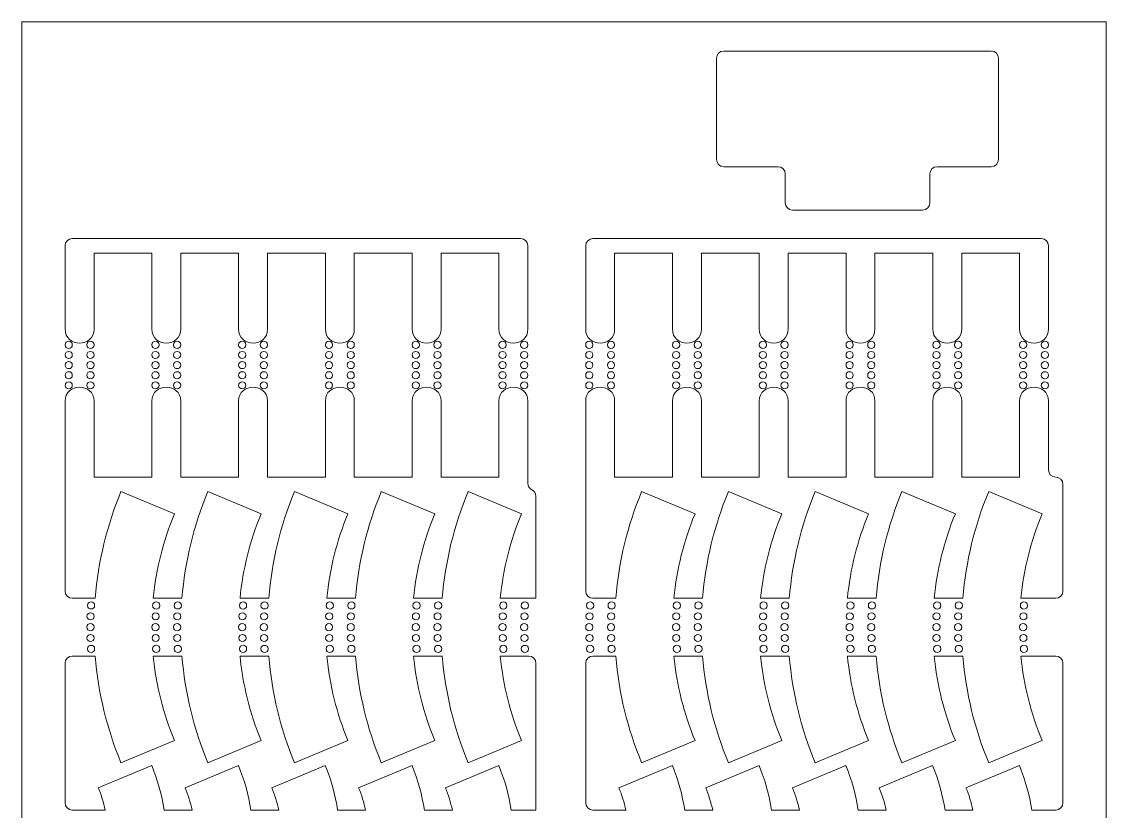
# Model space of a CAD drawing. Header units: millimetres. Extents: x -8.6 to 66.4, y 1.9 to 100.9.
# Drawn here: x -8.6 to 66.4, y 46.3 to 100.9 of the extents above; entities that cross this region are included whole.
import ezdxf

# ---------------------------------------------------------------- set-up
doc = ezdxf.new("R2010")
doc.units = ezdxf.units.MM
doc.header["$MEASUREMENT"] = 0
doc.layers.add('Visible', color=7, linetype='Continuous', lineweight=0)

msp = doc.modelspace()

# ---------------------------------------------------------------- linework, layer by layer
at = {"layer": 'Visible', "color": 7, "lineweight": 5}
for p, q in [((66.395, 100.947), (-8.605, 100.947)), ((-8.605, 100.947), (-8.605, 1.947)), ((66.395, 1.947), (66.395, 100.947)), ((39.443, 91.418), (39.443, 98.418)), ((39.943, 98.918), (58.443, 98.918)), ((58.943, 98.418), (58.943, 91.418)), ((43.693, 90.918), (39.943, 90.918)), ((58.443, 90.918), (54.693, 90.918)), ((44.193, 88.418), (44.193, 90.418)), ((54.193, 90.418), (54.193, 88.418)), ((53.693, 87.918), (44.693, 87.918)), ((-5.105, 85.947), (25.895, 85.947)), ((30.895, 85.947), (61.895, 85.947)), ((-5.605, 79.697), (-5.605, 85.447)), ((-3.605, 84.947), (0.395, 84.947)), ((-3.605, 79.697), (-3.605, 84.947)), ((0.395, 84.947), (0.395, 79.697)), ((2.395, 84.947), (6.395, 84.947)), ((2.395, 79.697), (2.395, 84.947)), ((6.395, 84.947), (6.395, 79.697)), ((8.395, 84.947), (12.395, 84.947)), ((8.395, 79.697), (8.395, 84.947)), ((12.395, 84.947), (12.395, 79.697)), ((14.395, 84.947), (18.395, 84.947)), ((14.395, 79.697), (14.395, 84.947)), ((18.395, 84.947), (18.395, 79.697)), ((20.395, 84.947), (24.395, 84.947)), ((20.395, 79.697), (20.395, 84.947)), ((24.395, 84.947), (24.395, 79.697)), ((26.395, 85.447), (26.395, 79.697)), ((30.395, 85.447), (30.395, 79.697)), ((32.395, 84.947), (36.395, 84.947)), ((32.395, 79.697), (32.395, 84.947)), ((36.395, 84.947), (36.395, 79.697)), ((38.395, 84.947), (42.395, 84.947)), ((38.395, 79.697), (38.395, 84.947)), ((42.395, 84.947), (42.395, 79.697)), ((44.395, 84.947), (48.395, 84.947)), ((44.395, 79.697), (44.395, 84.947)), ((48.395, 84.947), (48.395, 79.697)), ((50.395, 84.947), (54.395, 84.947)), ((50.395, 79.697), (50.395, 84.947)), ((54.395, 84.947), (54.395, 79.697)), ((56.395, 84.947), (60.395, 84.947)), ((56.395, 79.697), (56.395, 84.947)), ((60.395, 84.947), (60.395, 79.697)), ((62.395, 85.447), (62.395, 79.697)), ((-5.605, 61.572), (-5.605, 74.697)), ((-3.605, 69.447), (-3.605, 74.697)), ((0.395, 74.697), (0.395, 69.447)), ((2.395, 69.447), (2.395, 74.697)), ((6.395, 74.697), (6.395, 69.447)), ((8.395, 69.447), (8.395, 74.697)), ((12.395, 74.697), (12.395, 69.447)), ((14.395, 69.447), (14.395, 74.697)), ((18.395, 74.697), (18.395, 69.447)), ((20.395, 69.447), (20.395, 74.697)), ((24.395, 74.697), (24.395, 69.447)), ((26.395, 74.697), (26.395, 69.024)), ((30.395, 74.697), (30.395, 61.572)), ((32.395, 69.447), (32.395, 74.697)), ((36.395, 74.697), (36.395, 69.447)), ((38.395, 69.447), (38.395, 74.697)), ((42.395, 74.697), (42.395, 69.447)), ((44.395, 69.447), (44.395, 74.697)), ((48.395, 74.697), (48.395, 69.447)), ((50.395, 69.447), (50.395, 74.697)), ((54.395, 74.697), (54.395, 69.447)), ((56.395, 69.447), (56.395, 74.697)), ((60.395, 74.697), (60.395, 69.447)), ((62.395, 74.697), (62.395, 69.947)), ((0.395, 69.447), (-3.605, 69.447)), ((6.395, 69.447), (2.395, 69.447)), ((12.395, 69.447), (8.395, 69.447)), ((18.395, 69.447), (14.395, 69.447)), ((24.395, 69.447), (20.395, 69.447)), ((36.395, 69.447), (32.395, 69.447)), ((42.395, 69.447), (38.395, 69.447)), ((48.395, 69.447), (44.395, 69.447)), ((54.395, 69.447), (50.395, 69.447)), ((60.395, 69.447), (56.395, 69.447)), ((1.955, 66.917), (-1.74, 68.447)), ((7.955, 66.917), (4.26, 68.447)), ((13.955, 66.917), (10.26, 68.447)), ((19.955, 66.917), (16.26, 68.447)), ((25.955, 66.917), (22.26, 68.447)), ((37.955, 66.917), (34.26, 68.447)), ((43.955, 66.917), (40.26, 68.447)), ((49.955, 66.917), (46.26, 68.447)), ((55.955, 66.917), (52.26, 68.447)), ((61.955, 66.917), (58.26, 68.447)), ((63.395, 68.947), (63.395, 61.572)), ((26.955, 68.125), (26.955, 61.072)), ((-3.524, 61.072), (-5.105, 61.072)), ((2.476, 61.072), (0.492, 61.072)), ((8.476, 61.072), (6.492, 61.072)), ((14.476, 61.072), (12.492, 61.072)), ((20.476, 61.072), (18.492, 61.072)), ((26.955, 61.072), (24.492, 61.072)), ((32.476, 61.072), (30.895, 61.072)), ((38.476, 61.072), (36.492, 61.072)), ((44.476, 61.072), (42.492, 61.072)), ((50.476, 61.072), (48.492, 61.072)), ((56.476, 61.072), (54.492, 61.072)), ((62.895, 61.072), (60.492, 61.072)), ((-5.105, 57.072), (-3.524, 57.072)), ((0.492, 57.072), (2.476, 57.072)), ((6.492, 57.072), (8.476, 57.072)), ((12.492, 57.072), (14.476, 57.072)), ((18.492, 57.072), (20.476, 57.072)), ((24.492, 57.072), (26.455, 57.072)), ((30.895, 57.072), (32.476, 57.072)), ((36.492, 57.072), (38.476, 57.072)), ((42.492, 57.072), (44.476, 57.072)), ((48.492, 57.072), (50.476, 57.072)), ((54.492, 57.072), (56.476, 57.072)), ((60.492, 57.072), (62.895, 57.072)), ((-5.605, 46.924), (-5.605, 56.572)), ((26.955, 56.572), (26.955, 46.424)), ((30.395, 56.572), (30.395, 46.924)), ((63.395, 56.572), (63.395, 46.924)), ((1.955, 51.227), (-1.74, 49.696)), ((7.955, 51.227), (4.26, 49.696)), ((13.955, 51.227), (10.26, 49.696)), ((19.955, 51.227), (16.26, 49.696)), ((25.955, 51.227), (22.26, 49.696)), ((37.955, 51.227), (34.26, 49.696)), ((43.955, 51.227), (40.26, 49.696)), ((49.955, 51.227), (46.26, 49.696)), ((55.955, 51.227), (52.26, 49.696)), ((61.955, 51.227), (58.26, 49.696)), ((-3.309, 47.963), (0.386, 49.494)), ((2.691, 47.963), (6.386, 49.494)), ((8.691, 47.963), (12.386, 49.494)), ((14.691, 47.963), (18.386, 49.494)), ((20.691, 47.963), (24.386, 49.494)), ((32.691, 47.963), (36.386, 49.494)), ((38.691, 47.963), (42.386, 49.494)), ((44.691, 47.963), (48.386, 49.494)), ((50.691, 47.963), (54.386, 49.494)), ((56.691, 47.963), (60.386, 49.494)), ((-2.824, 46.424), (-5.105, 46.424)), ((3.176, 46.424), (1.243, 46.424)), ((9.176, 46.424), (7.243, 46.424)), ((15.176, 46.424), (13.243, 46.424)), ((21.176, 46.424), (19.243, 46.424)), ((26.955, 46.424), (25.243, 46.424)), ((33.176, 46.424), (30.895, 46.424)), ((39.176, 46.424), (37.243, 46.424)), ((45.176, 46.424), (43.243, 46.424)), ((51.176, 46.424), (49.243, 46.424)), ((57.176, 46.424), (55.243, 46.424)), ((62.895, 46.424), (61.243, 46.424))]:
    msp.add_line(p, q, dxfattribs=at)
for points in [[(39.943, 98.918), (39.667, 98.918), (39.443, 98.694), (39.443, 98.418)], [(58.943, 98.418), (58.943, 98.694), (58.72, 98.918), (58.443, 98.918)], [(39.443, 91.418), (39.443, 91.141), (39.667, 90.918), (39.943, 90.918)], [(43.693, 90.918), (43.97, 90.918), (44.193, 90.694), (44.193, 90.418)], [(54.193, 90.418), (54.193, 90.694), (54.417, 90.918), (54.693, 90.918)], [(58.443, 90.918), (58.72, 90.918), (58.943, 91.141), (58.943, 91.418)], [(44.193, 88.418), (44.193, 88.141), (44.417, 87.918), (44.693, 87.918)], [(53.693, 87.918), (53.97, 87.918), (54.193, 88.141), (54.193, 88.418)], [(-5.105, 85.947), (-5.381, 85.947), (-5.605, 85.723), (-5.605, 85.447)], [(26.395, 85.447), (26.395, 85.723), (26.171, 85.947), (25.895, 85.947)], [(30.895, 85.947), (30.619, 85.947), (30.395, 85.723), (30.395, 85.447)], [(62.395, 85.447), (62.395, 85.723), (62.171, 85.947), (61.895, 85.947)], [(-5.605, 79.697), (-5.624, 78.399), (-3.586, 78.4), (-3.605, 79.697)], [(0.395, 79.697), (0.376, 78.399), (2.414, 78.4), (2.395, 79.697)], [(6.395, 79.697), (6.376, 78.399), (8.414, 78.4), (8.395, 79.697)], [(12.395, 79.697), (12.376, 78.399), (14.414, 78.4), (14.395, 79.697)], [(18.395, 79.697), (18.376, 78.399), (20.414, 78.4), (20.395, 79.697)], [(24.395, 79.697), (24.376, 78.399), (26.414, 78.4), (26.395, 79.697)], [(30.395, 79.697), (30.376, 78.399), (32.414, 78.4), (32.395, 79.697)], [(36.395, 79.697), (36.376, 78.399), (38.414, 78.4), (38.395, 79.697)], [(42.395, 79.697), (42.376, 78.399), (44.414, 78.4), (44.395, 79.697)], [(48.395, 79.697), (48.376, 78.399), (50.414, 78.4), (50.395, 79.697)], [(54.395, 79.697), (54.376, 78.399), (56.414, 78.4), (56.395, 79.697)], [(60.395, 79.697), (60.376, 78.399), (62.414, 78.4), (62.395, 79.697)], [(-3.605, 74.697), (-3.586, 75.995), (-5.624, 75.995), (-5.605, 74.697)], [(2.395, 74.697), (2.414, 75.995), (0.376, 75.995), (0.395, 74.697)], [(8.395, 74.697), (8.414, 75.995), (6.376, 75.995), (6.395, 74.697)], [(14.395, 74.697), (14.414, 75.995), (12.376, 75.995), (12.395, 74.697)], [(20.395, 74.697), (20.414, 75.995), (18.376, 75.995), (18.395, 74.697)], [(26.395, 74.697), (26.414, 75.995), (24.376, 75.995), (24.395, 74.697)], [(32.395, 74.697), (32.414, 75.995), (30.376, 75.995), (30.395, 74.697)], [(38.395, 74.697), (38.414, 75.995), (36.376, 75.995), (36.395, 74.697)], [(44.395, 74.697), (44.414, 75.995), (42.376, 75.995), (42.395, 74.697)], [(50.395, 74.697), (50.414, 75.995), (48.376, 75.995), (48.395, 74.697)], [(56.395, 74.697), (56.414, 75.995), (54.376, 75.995), (54.395, 74.697)], [(62.395, 74.697), (62.414, 75.995), (60.376, 75.995), (60.395, 74.697)], [(62.895, 69.447), (62.619, 69.447), (62.395, 69.671), (62.395, 69.947)], [(26.675, 68.574), (26.503, 68.658), (26.395, 68.833), (26.395, 69.024)], [(63.395, 68.947), (63.395, 69.223), (63.171, 69.447), (62.895, 69.447)], [(-1.74, 68.447), (-2.714, 66.096), (-3.316, 63.608), (-3.524, 61.072)], [(4.26, 68.447), (3.286, 66.096), (2.684, 63.608), (2.476, 61.072)], [(10.26, 68.447), (9.286, 66.096), (8.684, 63.608), (8.476, 61.072)], [(16.26, 68.447), (15.286, 66.096), (14.684, 63.608), (14.476, 61.072)], [(22.26, 68.447), (21.286, 66.096), (20.684, 63.608), (20.476, 61.072)], [(26.955, 68.125), (26.955, 68.316), (26.846, 68.49), (26.675, 68.574)], [(34.26, 68.447), (33.286, 66.096), (32.684, 63.608), (32.476, 61.072)], [(40.26, 68.447), (39.286, 66.096), (38.684, 63.608), (38.476, 61.072)], [(46.26, 68.447), (45.286, 66.096), (44.684, 63.608), (44.476, 61.072)], [(52.26, 68.447), (51.286, 66.096), (50.684, 63.608), (50.476, 61.072)], [(58.26, 68.447), (57.286, 66.096), (56.684, 63.608), (56.476, 61.072)], [(1.955, 66.917), (1.182, 65.051), (0.689, 63.081), (0.492, 61.072)], [(7.955, 66.917), (7.182, 65.051), (6.689, 63.081), (6.492, 61.072)], [(13.955, 66.917), (13.182, 65.051), (12.689, 63.081), (12.492, 61.072)], [(19.955, 66.917), (19.182, 65.051), (18.689, 63.081), (18.492, 61.072)], [(25.955, 66.917), (25.182, 65.051), (24.689, 63.081), (24.492, 61.072)], [(37.955, 66.917), (37.182, 65.051), (36.689, 63.081), (36.492, 61.072)], [(43.955, 66.917), (43.182, 65.051), (42.689, 63.081), (42.492, 61.072)], [(49.955, 66.917), (49.182, 65.051), (48.689, 63.081), (48.492, 61.072)], [(55.955, 66.917), (55.182, 65.051), (54.689, 63.081), (54.492, 61.072)], [(61.955, 66.917), (61.182, 65.051), (60.689, 63.081), (60.492, 61.072)], [(-5.605, 61.572), (-5.605, 61.295), (-5.381, 61.072), (-5.105, 61.072)], [(30.395, 61.572), (30.395, 61.295), (30.619, 61.072), (30.895, 61.072)], [(62.895, 61.072), (63.171, 61.072), (63.395, 61.295), (63.395, 61.572)], [(-5.105, 57.072), (-5.381, 57.072), (-5.605, 56.848), (-5.605, 56.572)], [(-3.524, 57.072), (-3.316, 54.535), (-2.714, 52.047), (-1.74, 49.696)], [(0.492, 57.072), (0.689, 55.062), (1.182, 53.092), (1.955, 51.227)], [(2.476, 57.072), (2.684, 54.535), (3.286, 52.047), (4.26, 49.696)], [(6.492, 57.072), (6.689, 55.062), (7.182, 53.092), (7.955, 51.227)], [(8.476, 57.072), (8.684, 54.535), (9.286, 52.047), (10.26, 49.696)], [(12.492, 57.072), (12.689, 55.062), (13.182, 53.092), (13.955, 51.227)], [(14.476, 57.072), (14.684, 54.535), (15.286, 52.047), (16.26, 49.696)], [(18.492, 57.072), (18.689, 55.062), (19.182, 53.092), (19.955, 51.227)], [(20.476, 57.072), (20.684, 54.535), (21.286, 52.047), (22.26, 49.696)], [(24.492, 57.072), (24.689, 55.062), (25.182, 53.092), (25.955, 51.227)], [(26.955, 56.572), (26.955, 56.848), (26.731, 57.072), (26.455, 57.072)], [(30.895, 57.072), (30.619, 57.072), (30.395, 56.848), (30.395, 56.572)], [(32.476, 57.072), (32.684, 54.535), (33.286, 52.047), (34.26, 49.696)], [(36.492, 57.072), (36.689, 55.062), (37.182, 53.092), (37.955, 51.227)], [(38.476, 57.072), (38.684, 54.535), (39.286, 52.047), (40.26, 49.696)], [(42.492, 57.072), (42.689, 55.062), (43.182, 53.092), (43.955, 51.227)], [(44.476, 57.072), (44.684, 54.535), (45.286, 52.047), (46.26, 49.696)], [(48.492, 57.072), (48.689, 55.062), (49.182, 53.092), (49.955, 51.227)], [(50.476, 57.072), (50.684, 54.535), (51.286, 52.047), (52.26, 49.696)], [(54.492, 57.072), (54.689, 55.062), (55.182, 53.092), (55.955, 51.227)], [(56.476, 57.072), (56.684, 54.535), (57.286, 52.047), (58.26, 49.696)], [(60.492, 57.072), (60.689, 55.062), (61.182, 53.092), (61.955, 51.227)], [(63.395, 56.572), (63.395, 56.848), (63.171, 57.072), (62.895, 57.072)], [(1.243, 46.424), (1.082, 47.478), (0.794, 48.509), (0.386, 49.494)], [(7.243, 46.424), (7.082, 47.478), (6.794, 48.509), (6.386, 49.494)], [(13.243, 46.424), (13.082, 47.478), (12.794, 48.509), (12.386, 49.494)], [(19.243, 46.424), (19.082, 47.478), (18.794, 48.509), (18.386, 49.494)], [(25.243, 46.424), (25.082, 47.478), (24.794, 48.509), (24.386, 49.494)], [(37.243, 46.424), (37.082, 47.478), (36.794, 48.509), (36.386, 49.494)], [(43.243, 46.424), (43.082, 47.478), (42.794, 48.509), (42.386, 49.494)], [(49.243, 46.424), (49.082, 47.478), (48.794, 48.509), (48.386, 49.494)], [(55.243, 46.424), (55.082, 47.478), (54.794, 48.509), (54.386, 49.494)], [(61.243, 46.424), (61.082, 47.478), (60.794, 48.509), (60.386, 49.494)], [(-2.824, 46.424), (-2.941, 46.95), (-3.103, 47.465), (-3.309, 47.963)], [(3.176, 46.424), (3.059, 46.95), (2.897, 47.465), (2.691, 47.963)], [(9.176, 46.424), (9.059, 46.95), (8.897, 47.465), (8.691, 47.963)], [(15.176, 46.424), (15.059, 46.95), (14.897, 47.465), (14.691, 47.963)], [(21.176, 46.424), (21.059, 46.95), (20.897, 47.465), (20.691, 47.963)], [(33.176, 46.424), (33.059, 46.95), (32.897, 47.465), (32.691, 47.963)], [(39.176, 46.424), (39.059, 46.95), (38.897, 47.465), (38.691, 47.963)], [(45.176, 46.424), (45.059, 46.95), (44.897, 47.465), (44.691, 47.963)], [(51.176, 46.424), (51.059, 46.95), (50.897, 47.465), (50.691, 47.963)], [(57.176, 46.424), (57.059, 46.95), (56.897, 47.465), (56.691, 47.963)], [(-5.605, 46.924), (-5.605, 46.648), (-5.381, 46.424), (-5.105, 46.424)], [(30.395, 46.924), (30.395, 46.648), (30.619, 46.424), (30.895, 46.424)], [(62.895, 46.424), (63.171, 46.424), (63.395, 46.648), (63.395, 46.924)]]:
    msp.add_open_spline(points, degree=3, dxfattribs=at)
for points in [[(-5.105, 78.597), (-5.101, 78.922), (-5.61, 78.922), (-5.605, 78.597), (-5.61, 78.273), (-5.101, 78.273), (-5.105, 78.597)], [(-3.605, 78.597), (-3.601, 78.922), (-4.11, 78.922), (-4.105, 78.597), (-4.11, 78.273), (-3.601, 78.273), (-3.605, 78.597)], [(0.895, 78.597), (0.899, 78.922), (0.39, 78.922), (0.395, 78.597), (0.39, 78.273), (0.899, 78.273), (0.895, 78.597)], [(2.395, 78.597), (2.399, 78.922), (1.89, 78.922), (1.895, 78.597), (1.89, 78.273), (2.399, 78.273), (2.395, 78.597)], [(6.895, 78.597), (6.899, 78.922), (6.39, 78.922), (6.395, 78.597), (6.39, 78.273), (6.899, 78.273), (6.895, 78.597)], [(8.395, 78.597), (8.399, 78.922), (7.89, 78.922), (7.895, 78.597), (7.89, 78.273), (8.399, 78.273), (8.395, 78.597)], [(12.895, 78.597), (12.899, 78.922), (12.39, 78.922), (12.395, 78.597), (12.39, 78.273), (12.899, 78.273), (12.895, 78.597)], [(14.395, 78.597), (14.399, 78.922), (13.89, 78.922), (13.895, 78.597), (13.89, 78.273), (14.399, 78.273), (14.395, 78.597)], [(18.895, 78.597), (18.899, 78.922), (18.39, 78.922), (18.395, 78.597), (18.39, 78.273), (18.899, 78.273), (18.895, 78.597)], [(20.395, 78.597), (20.399, 78.922), (19.89, 78.922), (19.895, 78.597), (19.89, 78.273), (20.399, 78.273), (20.395, 78.597)], [(24.895, 78.597), (24.899, 78.922), (24.39, 78.922), (24.395, 78.597), (24.39, 78.273), (24.899, 78.273), (24.895, 78.597)], [(26.395, 78.597), (26.399, 78.922), (25.89, 78.922), (25.895, 78.597), (25.89, 78.273), (26.399, 78.273), (26.395, 78.597)], [(30.895, 78.597), (30.899, 78.922), (30.39, 78.922), (30.395, 78.597), (30.39, 78.273), (30.899, 78.273), (30.895, 78.597)], [(32.395, 78.597), (32.399, 78.922), (31.89, 78.922), (31.895, 78.597), (31.89, 78.273), (32.399, 78.273), (32.395, 78.597)], [(36.895, 78.597), (36.899, 78.922), (36.39, 78.922), (36.395, 78.597), (36.39, 78.273), (36.899, 78.273), (36.895, 78.597)], [(38.395, 78.597), (38.399, 78.922), (37.89, 78.922), (37.895, 78.597), (37.89, 78.273), (38.399, 78.273), (38.395, 78.597)], [(42.895, 78.597), (42.899, 78.922), (42.39, 78.922), (42.395, 78.597), (42.39, 78.273), (42.899, 78.273), (42.895, 78.597)], [(44.395, 78.597), (44.399, 78.922), (43.89, 78.922), (43.895, 78.597), (43.89, 78.273), (44.399, 78.273), (44.395, 78.597)], [(48.895, 78.597), (48.899, 78.922), (48.39, 78.922), (48.395, 78.597), (48.39, 78.273), (48.899, 78.273), (48.895, 78.597)], [(50.395, 78.597), (50.399, 78.922), (49.89, 78.922), (49.895, 78.597), (49.89, 78.273), (50.399, 78.273), (50.395, 78.597)], [(54.895, 78.597), (54.899, 78.922), (54.39, 78.922), (54.395, 78.597), (54.39, 78.273), (54.899, 78.273), (54.895, 78.597)], [(56.395, 78.597), (56.399, 78.922), (55.89, 78.922), (55.895, 78.597), (55.89, 78.273), (56.399, 78.273), (56.395, 78.597)], [(60.895, 78.597), (60.899, 78.922), (60.39, 78.922), (60.395, 78.597), (60.39, 78.273), (60.899, 78.273), (60.895, 78.597)], [(62.395, 78.597), (62.399, 78.922), (61.89, 78.922), (61.895, 78.597), (61.89, 78.273), (62.399, 78.273), (62.395, 78.597)], [(-5.105, 77.897), (-5.101, 78.222), (-5.61, 78.222), (-5.605, 77.897), (-5.61, 77.573), (-5.101, 77.573), (-5.105, 77.897)], [(-3.605, 77.897), (-3.601, 78.222), (-4.11, 78.222), (-4.105, 77.897), (-4.11, 77.573), (-3.601, 77.573), (-3.605, 77.897)], [(0.895, 77.897), (0.899, 78.222), (0.39, 78.222), (0.395, 77.897), (0.39, 77.573), (0.899, 77.573), (0.895, 77.897)], [(2.395, 77.897), (2.399, 78.222), (1.89, 78.222), (1.895, 77.897), (1.89, 77.573), (2.399, 77.573), (2.395, 77.897)], [(6.895, 77.897), (6.899, 78.222), (6.39, 78.222), (6.395, 77.897), (6.39, 77.573), (6.899, 77.573), (6.895, 77.897)], [(8.395, 77.897), (8.399, 78.222), (7.89, 78.222), (7.895, 77.897), (7.89, 77.573), (8.399, 77.573), (8.395, 77.897)], [(12.895, 77.897), (12.899, 78.222), (12.39, 78.222), (12.395, 77.897), (12.39, 77.573), (12.899, 77.573), (12.895, 77.897)], [(14.395, 77.897), (14.399, 78.222), (13.89, 78.222), (13.895, 77.897), (13.89, 77.573), (14.399, 77.573), (14.395, 77.897)], [(18.895, 77.897), (18.899, 78.222), (18.39, 78.222), (18.395, 77.897), (18.39, 77.573), (18.899, 77.573), (18.895, 77.897)], [(20.395, 77.897), (20.399, 78.222), (19.89, 78.222), (19.895, 77.897), (19.89, 77.573), (20.399, 77.573), (20.395, 77.897)], [(24.895, 77.897), (24.899, 78.222), (24.39, 78.222), (24.395, 77.897), (24.39, 77.573), (24.899, 77.573), (24.895, 77.897)], [(26.395, 77.897), (26.399, 78.222), (25.89, 78.222), (25.895, 77.897), (25.89, 77.573), (26.399, 77.573), (26.395, 77.897)], [(30.895, 77.897), (30.899, 78.222), (30.39, 78.222), (30.395, 77.897), (30.39, 77.573), (30.899, 77.573), (30.895, 77.897)], [(32.395, 77.897), (32.399, 78.222), (31.89, 78.222), (31.895, 77.897), (31.89, 77.573), (32.399, 77.573), (32.395, 77.897)], [(36.895, 77.897), (36.899, 78.222), (36.39, 78.222), (36.395, 77.897), (36.39, 77.573), (36.899, 77.573), (36.895, 77.897)], [(38.395, 77.897), (38.399, 78.222), (37.89, 78.222), (37.895, 77.897), (37.89, 77.573), (38.399, 77.573), (38.395, 77.897)], [(42.895, 77.897), (42.899, 78.222), (42.39, 78.222), (42.395, 77.897), (42.39, 77.573), (42.899, 77.573), (42.895, 77.897)], [(44.395, 77.897), (44.399, 78.222), (43.89, 78.222), (43.895, 77.897), (43.89, 77.573), (44.399, 77.573), (44.395, 77.897)], [(48.895, 77.897), (48.899, 78.222), (48.39, 78.222), (48.395, 77.897), (48.39, 77.573), (48.899, 77.573), (48.895, 77.897)], [(50.395, 77.897), (50.399, 78.222), (49.89, 78.222), (49.895, 77.897), (49.89, 77.573), (50.399, 77.573), (50.395, 77.897)], [(54.895, 77.897), (54.899, 78.222), (54.39, 78.222), (54.395, 77.897), (54.39, 77.573), (54.899, 77.573), (54.895, 77.897)], [(56.395, 77.897), (56.399, 78.222), (55.89, 78.222), (55.895, 77.897), (55.89, 77.573), (56.399, 77.573), (56.395, 77.897)], [(60.895, 77.897), (60.899, 78.222), (60.39, 78.222), (60.395, 77.897), (60.39, 77.573), (60.899, 77.573), (60.895, 77.897)], [(62.395, 77.897), (62.399, 78.222), (61.89, 78.222), (61.895, 77.897), (61.89, 77.573), (62.399, 77.573), (62.395, 77.897)], [(-5.105, 77.197), (-5.101, 77.522), (-5.61, 77.522), (-5.605, 77.197), (-5.61, 76.873), (-5.101, 76.873), (-5.105, 77.197)], [(-3.605, 77.197), (-3.601, 77.522), (-4.11, 77.522), (-4.105, 77.197), (-4.11, 76.873), (-3.601, 76.873), (-3.605, 77.197)], [(0.895, 77.197), (0.899, 77.522), (0.39, 77.522), (0.395, 77.197), (0.39, 76.873), (0.899, 76.873), (0.895, 77.197)], [(2.395, 77.197), (2.399, 77.522), (1.89, 77.522), (1.895, 77.197), (1.89, 76.873), (2.399, 76.873), (2.395, 77.197)], [(6.895, 77.197), (6.899, 77.522), (6.39, 77.522), (6.395, 77.197), (6.39, 76.873), (6.899, 76.873), (6.895, 77.197)], [(8.395, 77.197), (8.399, 77.522), (7.89, 77.522), (7.895, 77.197), (7.89, 76.873), (8.399, 76.873), (8.395, 77.197)], [(12.895, 77.197), (12.899, 77.522), (12.39, 77.522), (12.395, 77.197), (12.39, 76.873), (12.899, 76.873), (12.895, 77.197)], [(14.395, 77.197), (14.399, 77.522), (13.89, 77.522), (13.895, 77.197), (13.89, 76.873), (14.399, 76.873), (14.395, 77.197)], [(18.895, 77.197), (18.899, 77.522), (18.39, 77.522), (18.395, 77.197), (18.39, 76.873), (18.899, 76.873), (18.895, 77.197)], [(20.395, 77.197), (20.399, 77.522), (19.89, 77.522), (19.895, 77.197), (19.89, 76.873), (20.399, 76.873), (20.395, 77.197)], [(24.895, 77.197), (24.899, 77.522), (24.39, 77.522), (24.395, 77.197), (24.39, 76.873), (24.899, 76.873), (24.895, 77.197)], [(26.395, 77.197), (26.399, 77.522), (25.89, 77.522), (25.895, 77.197), (25.89, 76.873), (26.399, 76.873), (26.395, 77.197)], [(30.895, 77.197), (30.899, 77.522), (30.39, 77.522), (30.395, 77.197), (30.39, 76.873), (30.899, 76.873), (30.895, 77.197)], [(32.395, 77.197), (32.399, 77.522), (31.89, 77.522), (31.895, 77.197), (31.89, 76.873), (32.399, 76.873), (32.395, 77.197)], [(36.895, 77.197), (36.899, 77.522), (36.39, 77.522), (36.395, 77.197), (36.39, 76.873), (36.899, 76.873), (36.895, 77.197)], [(38.395, 77.197), (38.399, 77.522), (37.89, 77.522), (37.895, 77.197), (37.89, 76.873), (38.399, 76.873), (38.395, 77.197)], [(42.895, 77.197), (42.899, 77.522), (42.39, 77.522), (42.395, 77.197), (42.39, 76.873), (42.899, 76.873), (42.895, 77.197)], [(44.395, 77.197), (44.399, 77.522), (43.89, 77.522), (43.895, 77.197), (43.89, 76.873), (44.399, 76.873), (44.395, 77.197)], [(48.895, 77.197), (48.899, 77.522), (48.39, 77.522), (48.395, 77.197), (48.39, 76.873), (48.899, 76.873), (48.895, 77.197)], [(50.395, 77.197), (50.399, 77.522), (49.89, 77.522), (49.895, 77.197), (49.89, 76.873), (50.399, 76.873), (50.395, 77.197)], [(54.895, 77.197), (54.899, 77.522), (54.39, 77.522), (54.395, 77.197), (54.39, 76.873), (54.899, 76.873), (54.895, 77.197)], [(56.395, 77.197), (56.399, 77.522), (55.89, 77.522), (55.895, 77.197), (55.89, 76.873), (56.399, 76.873), (56.395, 77.197)], [(60.895, 77.197), (60.899, 77.522), (60.39, 77.522), (60.395, 77.197), (60.39, 76.873), (60.899, 76.873), (60.895, 77.197)], [(62.395, 77.197), (62.399, 77.522), (61.89, 77.522), (61.895, 77.197), (61.89, 76.873), (62.399, 76.873), (62.395, 77.197)], [(-5.105, 76.497), (-5.101, 76.822), (-5.61, 76.822), (-5.605, 76.497), (-5.61, 76.173), (-5.101, 76.173), (-5.105, 76.497)], [(-3.605, 76.497), (-3.601, 76.822), (-4.11, 76.822), (-4.105, 76.497), (-4.11, 76.173), (-3.601, 76.173), (-3.605, 76.497)], [(0.895, 76.497), (0.899, 76.822), (0.39, 76.822), (0.395, 76.497), (0.39, 76.173), (0.899, 76.173), (0.895, 76.497)], [(2.395, 76.497), (2.399, 76.822), (1.89, 76.822), (1.895, 76.497), (1.89, 76.173), (2.399, 76.173), (2.395, 76.497)], [(6.895, 76.497), (6.899, 76.822), (6.39, 76.822), (6.395, 76.497), (6.39, 76.173), (6.899, 76.173), (6.895, 76.497)], [(8.395, 76.497), (8.399, 76.822), (7.89, 76.822), (7.895, 76.497), (7.89, 76.173), (8.399, 76.173), (8.395, 76.497)], [(12.895, 76.497), (12.899, 76.822), (12.39, 76.822), (12.395, 76.497), (12.39, 76.173), (12.899, 76.173), (12.895, 76.497)], [(14.395, 76.497), (14.399, 76.822), (13.89, 76.822), (13.895, 76.497), (13.89, 76.173), (14.399, 76.173), (14.395, 76.497)], [(18.895, 76.497), (18.899, 76.822), (18.39, 76.822), (18.395, 76.497), (18.39, 76.173), (18.899, 76.173), (18.895, 76.497)], [(20.395, 76.497), (20.399, 76.822), (19.89, 76.822), (19.895, 76.497), (19.89, 76.173), (20.399, 76.173), (20.395, 76.497)], [(24.895, 76.497), (24.899, 76.822), (24.39, 76.822), (24.395, 76.497), (24.39, 76.173), (24.899, 76.173), (24.895, 76.497)], [(26.395, 76.497), (26.399, 76.822), (25.89, 76.822), (25.895, 76.497), (25.89, 76.173), (26.399, 76.173), (26.395, 76.497)], [(30.895, 76.497), (30.899, 76.822), (30.39, 76.822), (30.395, 76.497), (30.39, 76.173), (30.899, 76.173), (30.895, 76.497)], [(32.395, 76.497), (32.399, 76.822), (31.89, 76.822), (31.895, 76.497), (31.89, 76.173), (32.399, 76.173), (32.395, 76.497)], [(36.895, 76.497), (36.899, 76.822), (36.39, 76.822), (36.395, 76.497), (36.39, 76.173), (36.899, 76.173), (36.895, 76.497)], [(38.395, 76.497), (38.399, 76.822), (37.89, 76.822), (37.895, 76.497), (37.89, 76.173), (38.399, 76.173), (38.395, 76.497)], [(42.895, 76.497), (42.899, 76.822), (42.39, 76.822), (42.395, 76.497), (42.39, 76.173), (42.899, 76.173), (42.895, 76.497)], [(44.395, 76.497), (44.399, 76.822), (43.89, 76.822), (43.895, 76.497), (43.89, 76.173), (44.399, 76.173), (44.395, 76.497)], [(48.895, 76.497), (48.899, 76.822), (48.39, 76.822), (48.395, 76.497), (48.39, 76.173), (48.899, 76.173), (48.895, 76.497)], [(50.395, 76.497), (50.399, 76.822), (49.89, 76.822), (49.895, 76.497), (49.89, 76.173), (50.399, 76.173), (50.395, 76.497)], [(54.895, 76.497), (54.899, 76.822), (54.39, 76.822), (54.395, 76.497), (54.39, 76.173), (54.899, 76.173), (54.895, 76.497)], [(56.395, 76.497), (56.399, 76.822), (55.89, 76.822), (55.895, 76.497), (55.89, 76.173), (56.399, 76.173), (56.395, 76.497)], [(60.895, 76.497), (60.899, 76.822), (60.39, 76.822), (60.395, 76.497), (60.39, 76.173), (60.899, 76.173), (60.895, 76.497)], [(62.395, 76.497), (62.399, 76.822), (61.89, 76.822), (61.895, 76.497), (61.89, 76.173), (62.399, 76.173), (62.395, 76.497)], [(-5.105, 75.797), (-5.101, 76.122), (-5.61, 76.122), (-5.605, 75.797), (-5.61, 75.473), (-5.101, 75.473), (-5.105, 75.797)], [(-3.605, 75.797), (-3.601, 76.122), (-4.11, 76.122), (-4.105, 75.797), (-4.11, 75.473), (-3.601, 75.473), (-3.605, 75.797)], [(0.895, 75.797), (0.899, 76.122), (0.39, 76.122), (0.395, 75.797), (0.39, 75.473), (0.899, 75.473), (0.895, 75.797)], [(2.395, 75.797), (2.399, 76.122), (1.89, 76.122), (1.895, 75.797), (1.89, 75.473), (2.399, 75.473), (2.395, 75.797)], [(6.895, 75.797), (6.899, 76.122), (6.39, 76.122), (6.395, 75.797), (6.39, 75.473), (6.899, 75.473), (6.895, 75.797)], [(8.395, 75.797), (8.399, 76.122), (7.89, 76.122), (7.895, 75.797), (7.89, 75.473), (8.399, 75.473), (8.395, 75.797)], [(12.895, 75.797), (12.899, 76.122), (12.39, 76.122), (12.395, 75.797), (12.39, 75.473), (12.899, 75.473), (12.895, 75.797)], [(14.395, 75.797), (14.399, 76.122), (13.89, 76.122), (13.895, 75.797), (13.89, 75.473), (14.399, 75.473), (14.395, 75.797)], [(18.895, 75.797), (18.899, 76.122), (18.39, 76.122), (18.395, 75.797), (18.39, 75.473), (18.899, 75.473), (18.895, 75.797)], [(20.395, 75.797), (20.399, 76.122), (19.89, 76.122), (19.895, 75.797), (19.89, 75.473), (20.399, 75.473), (20.395, 75.797)], [(24.895, 75.797), (24.899, 76.122), (24.39, 76.122), (24.395, 75.797), (24.39, 75.473), (24.899, 75.473), (24.895, 75.797)], [(26.395, 75.797), (26.399, 76.122), (25.89, 76.122), (25.895, 75.797), (25.89, 75.473), (26.399, 75.473), (26.395, 75.797)], [(30.895, 75.797), (30.899, 76.122), (30.39, 76.122), (30.395, 75.797), (30.39, 75.473), (30.899, 75.473), (30.895, 75.797)], [(32.395, 75.797), (32.399, 76.122), (31.89, 76.122), (31.895, 75.797), (31.89, 75.473), (32.399, 75.473), (32.395, 75.797)], [(36.895, 75.797), (36.899, 76.122), (36.39, 76.122), (36.395, 75.797), (36.39, 75.473), (36.899, 75.473), (36.895, 75.797)], [(38.395, 75.797), (38.399, 76.122), (37.89, 76.122), (37.895, 75.797), (37.89, 75.473), (38.399, 75.473), (38.395, 75.797)], [(42.895, 75.797), (42.899, 76.122), (42.39, 76.122), (42.395, 75.797), (42.39, 75.473), (42.899, 75.473), (42.895, 75.797)], [(44.395, 75.797), (44.399, 76.122), (43.89, 76.122), (43.895, 75.797), (43.89, 75.473), (44.399, 75.473), (44.395, 75.797)], [(48.895, 75.797), (48.899, 76.122), (48.39, 76.122), (48.395, 75.797), (48.39, 75.473), (48.899, 75.473), (48.895, 75.797)], [(50.395, 75.797), (50.399, 76.122), (49.89, 76.122), (49.895, 75.797), (49.89, 75.473), (50.399, 75.473), (50.395, 75.797)], [(54.895, 75.797), (54.899, 76.122), (54.39, 76.122), (54.395, 75.797), (54.39, 75.473), (54.899, 75.473), (54.895, 75.797)], [(56.395, 75.797), (56.399, 76.122), (55.89, 76.122), (55.895, 75.797), (55.89, 75.473), (56.399, 75.473), (56.395, 75.797)], [(60.895, 75.797), (60.899, 76.122), (60.39, 76.122), (60.395, 75.797), (60.39, 75.473), (60.899, 75.473), (60.895, 75.797)], [(62.395, 75.797), (62.399, 76.122), (61.89, 76.122), (61.895, 75.797), (61.89, 75.473), (62.399, 75.473), (62.395, 75.797)], [(-4.06, 60.572), (-4.065, 60.896), (-3.555, 60.896), (-3.56, 60.572), (-3.555, 60.247), (-4.065, 60.247), (-4.06, 60.572)], [(0.45, 60.57), (0.445, 60.895), (0.955, 60.895), (0.95, 60.57), (0.955, 60.246), (0.445, 60.246), (0.45, 60.57)], [(1.94, 60.572), (1.935, 60.896), (2.445, 60.896), (2.44, 60.572), (2.445, 60.247), (1.935, 60.247), (1.94, 60.572)], [(6.45, 60.57), (6.445, 60.895), (6.955, 60.895), (6.95, 60.57), (6.955, 60.246), (6.445, 60.246), (6.45, 60.57)], [(7.94, 60.572), (7.935, 60.896), (8.445, 60.896), (8.44, 60.572), (8.445, 60.247), (7.935, 60.247), (7.94, 60.572)], [(12.45, 60.57), (12.445, 60.895), (12.955, 60.895), (12.95, 60.57), (12.955, 60.246), (12.445, 60.246), (12.45, 60.57)], [(13.94, 60.572), (13.935, 60.896), (14.445, 60.896), (14.44, 60.572), (14.445, 60.247), (13.935, 60.247), (13.94, 60.572)], [(18.45, 60.57), (18.445, 60.895), (18.955, 60.895), (18.95, 60.57), (18.955, 60.246), (18.445, 60.246), (18.45, 60.57)], [(19.94, 60.572), (19.935, 60.896), (20.445, 60.896), (20.44, 60.572), (20.445, 60.247), (19.935, 60.247), (19.94, 60.572)], [(24.45, 60.57), (24.445, 60.895), (24.955, 60.895), (24.95, 60.57), (24.955, 60.246), (24.445, 60.246), (24.45, 60.57)], [(25.94, 60.572), (25.935, 60.896), (26.445, 60.896), (26.44, 60.572), (26.445, 60.247), (25.935, 60.247), (25.94, 60.572)], [(30.45, 60.57), (30.445, 60.895), (30.955, 60.895), (30.95, 60.57), (30.955, 60.246), (30.445, 60.246), (30.45, 60.57)], [(31.94, 60.572), (31.935, 60.896), (32.445, 60.896), (32.44, 60.572), (32.445, 60.247), (31.935, 60.247), (31.94, 60.572)], [(36.45, 60.57), (36.445, 60.895), (36.955, 60.895), (36.95, 60.57), (36.955, 60.246), (36.445, 60.246), (36.45, 60.57)], [(37.94, 60.572), (37.935, 60.896), (38.445, 60.896), (38.44, 60.572), (38.445, 60.247), (37.935, 60.247), (37.94, 60.572)], [(42.45, 60.57), (42.445, 60.895), (42.955, 60.895), (42.95, 60.57), (42.955, 60.246), (42.445, 60.246), (42.45, 60.57)], [(43.94, 60.572), (43.935, 60.896), (44.445, 60.896), (44.44, 60.572), (44.445, 60.247), (43.935, 60.247), (43.94, 60.572)], [(48.45, 60.57), (48.445, 60.895), (48.955, 60.895), (48.95, 60.57), (48.955, 60.246), (48.445, 60.246), (48.45, 60.57)], [(49.94, 60.572), (49.935, 60.896), (50.445, 60.896), (50.44, 60.572), (50.445, 60.247), (49.935, 60.247), (49.94, 60.572)], [(54.45, 60.57), (54.445, 60.895), (54.955, 60.895), (54.95, 60.57), (54.955, 60.246), (54.445, 60.246), (54.45, 60.57)], [(55.94, 60.572), (55.935, 60.896), (56.445, 60.896), (56.44, 60.572), (56.445, 60.247), (55.935, 60.247), (55.94, 60.572)], [(60.45, 60.57), (60.445, 60.895), (60.955, 60.895), (60.95, 60.57), (60.955, 60.246), (60.445, 60.246), (60.45, 60.57)], [(-4.094, 59.822), (-4.099, 60.146), (-3.589, 60.146), (-3.594, 59.822), (-3.589, 59.497), (-4.099, 59.497), (-4.094, 59.822)], [(0.409, 59.822), (0.404, 60.146), (0.913, 60.146), (0.909, 59.822), (0.913, 59.497), (0.404, 59.497), (0.409, 59.822)], [(1.906, 59.822), (1.901, 60.146), (2.411, 60.146), (2.406, 59.822), (2.411, 59.497), (1.901, 59.497), (1.906, 59.822)], [(6.409, 59.822), (6.404, 60.146), (6.913, 60.146), (6.909, 59.822), (6.913, 59.497), (6.404, 59.497), (6.409, 59.822)], [(7.906, 59.822), (7.901, 60.146), (8.411, 60.146), (8.406, 59.822), (8.411, 59.497), (7.901, 59.497), (7.906, 59.822)], [(12.409, 59.822), (12.404, 60.146), (12.913, 60.146), (12.909, 59.822), (12.913, 59.497), (12.404, 59.497), (12.409, 59.822)], [(13.906, 59.822), (13.901, 60.146), (14.411, 60.146), (14.406, 59.822), (14.411, 59.497), (13.901, 59.497), (13.906, 59.822)], [(18.409, 59.822), (18.404, 60.146), (18.913, 60.146), (18.909, 59.822), (18.913, 59.497), (18.404, 59.497), (18.409, 59.822)], [(19.906, 59.822), (19.901, 60.146), (20.411, 60.146), (20.406, 59.822), (20.411, 59.497), (19.901, 59.497), (19.906, 59.822)], [(24.409, 59.822), (24.404, 60.146), (24.913, 60.146), (24.909, 59.822), (24.913, 59.497), (24.404, 59.497), (24.409, 59.822)], [(25.906, 59.822), (25.901, 60.146), (26.411, 60.146), (26.406, 59.822), (26.411, 59.497), (25.901, 59.497), (25.906, 59.822)], [(30.409, 59.822), (30.404, 60.146), (30.913, 60.146), (30.909, 59.822), (30.913, 59.497), (30.404, 59.497), (30.409, 59.822)], [(31.906, 59.822), (31.901, 60.146), (32.411, 60.146), (32.406, 59.822), (32.411, 59.497), (31.901, 59.497), (31.906, 59.822)], [(36.409, 59.822), (36.404, 60.146), (36.913, 60.146), (36.909, 59.822), (36.913, 59.497), (36.404, 59.497), (36.409, 59.822)], [(37.906, 59.822), (37.901, 60.146), (38.411, 60.146), (38.406, 59.822), (38.411, 59.497), (37.901, 59.497), (37.906, 59.822)], [(42.409, 59.822), (42.404, 60.146), (42.913, 60.146), (42.909, 59.822), (42.913, 59.497), (42.404, 59.497), (42.409, 59.822)], [(43.906, 59.822), (43.901, 60.146), (44.411, 60.146), (44.406, 59.822), (44.411, 59.497), (43.901, 59.497), (43.906, 59.822)], [(48.409, 59.822), (48.404, 60.146), (48.913, 60.146), (48.909, 59.822), (48.913, 59.497), (48.404, 59.497), (48.409, 59.822)], [(49.906, 59.822), (49.901, 60.146), (50.411, 60.146), (50.406, 59.822), (50.411, 59.497), (49.901, 59.497), (49.906, 59.822)], [(54.409, 59.822), (54.404, 60.146), (54.913, 60.146), (54.909, 59.822), (54.913, 59.497), (54.404, 59.497), (54.409, 59.822)], [(55.906, 59.822), (55.901, 60.146), (56.411, 60.146), (56.406, 59.822), (56.411, 59.497), (55.901, 59.497), (55.906, 59.822)], [(60.409, 59.822), (60.404, 60.146), (60.913, 60.146), (60.909, 59.822), (60.913, 59.497), (60.404, 59.497), (60.409, 59.822)], [(-4.105, 59.072), (-4.11, 59.396), (-3.601, 59.396), (-3.605, 59.072), (-3.601, 58.747), (-4.11, 58.747), (-4.105, 59.072)], [(0.395, 59.072), (0.39, 59.396), (0.899, 59.396), (0.895, 59.072), (0.899, 58.747), (0.39, 58.747), (0.395, 59.072)], [(1.895, 59.072), (1.89, 59.396), (2.399, 59.396), (2.395, 59.072), (2.399, 58.747), (1.89, 58.747), (1.895, 59.072)], [(6.395, 59.072), (6.39, 59.396), (6.899, 59.396), (6.895, 59.072), (6.899, 58.747), (6.39, 58.747), (6.395, 59.072)], [(7.895, 59.072), (7.89, 59.396), (8.399, 59.396), (8.395, 59.072), (8.399, 58.747), (7.89, 58.747), (7.895, 59.072)], [(12.395, 59.072), (12.39, 59.396), (12.899, 59.396), (12.895, 59.072), (12.899, 58.747), (12.39, 58.747), (12.395, 59.072)], [(13.895, 59.072), (13.89, 59.396), (14.399, 59.396), (14.395, 59.072), (14.399, 58.747), (13.89, 58.747), (13.895, 59.072)], [(18.395, 59.072), (18.39, 59.396), (18.899, 59.396), (18.895, 59.072), (18.899, 58.747), (18.39, 58.747), (18.395, 59.072)], [(19.895, 59.072), (19.89, 59.396), (20.399, 59.396), (20.395, 59.072), (20.399, 58.747), (19.89, 58.747), (19.895, 59.072)], [(24.395, 59.072), (24.39, 59.396), (24.899, 59.396), (24.895, 59.072), (24.899, 58.747), (24.39, 58.747), (24.395, 59.072)], [(25.895, 59.072), (25.89, 59.396), (26.399, 59.396), (26.395, 59.072), (26.399, 58.747), (25.89, 58.747), (25.895, 59.072)], [(30.395, 59.072), (30.39, 59.396), (30.899, 59.396), (30.895, 59.072), (30.899, 58.747), (30.39, 58.747), (30.395, 59.072)], [(31.895, 59.072), (31.89, 59.396), (32.399, 59.396), (32.395, 59.072), (32.399, 58.747), (31.89, 58.747), (31.895, 59.072)], [(36.395, 59.072), (36.39, 59.396), (36.899, 59.396), (36.895, 59.072), (36.899, 58.747), (36.39, 58.747), (36.395, 59.072)], [(37.895, 59.072), (37.89, 59.396), (38.399, 59.396), (38.395, 59.072), (38.399, 58.747), (37.89, 58.747), (37.895, 59.072)], [(42.395, 59.072), (42.39, 59.396), (42.899, 59.396), (42.895, 59.072), (42.899, 58.747), (42.39, 58.747), (42.395, 59.072)], [(43.895, 59.072), (43.89, 59.396), (44.399, 59.396), (44.395, 59.072), (44.399, 58.747), (43.89, 58.747), (43.895, 59.072)], [(48.395, 59.072), (48.39, 59.396), (48.899, 59.396), (48.895, 59.072), (48.899, 58.747), (48.39, 58.747), (48.395, 59.072)], [(49.895, 59.072), (49.89, 59.396), (50.399, 59.396), (50.395, 59.072), (50.399, 58.747), (49.89, 58.747), (49.895, 59.072)], [(54.395, 59.072), (54.39, 59.396), (54.899, 59.396), (54.895, 59.072), (54.899, 58.747), (54.39, 58.747), (54.395, 59.072)], [(55.895, 59.072), (55.89, 59.396), (56.399, 59.396), (56.395, 59.072), (56.399, 58.747), (55.89, 58.747), (55.895, 59.072)], [(60.395, 59.072), (60.39, 59.396), (60.899, 59.396), (60.895, 59.072), (60.899, 58.747), (60.39, 58.747), (60.395, 59.072)], [(-4.094, 58.322), (-4.099, 58.646), (-3.589, 58.646), (-3.594, 58.322), (-3.589, 57.997), (-4.099, 57.997), (-4.094, 58.322)], [(0.409, 58.322), (0.404, 58.646), (0.913, 58.646), (0.909, 58.322), (0.913, 57.997), (0.404, 57.997), (0.409, 58.322)], [(1.906, 58.322), (1.901, 58.646), (2.411, 58.646), (2.406, 58.322), (2.411, 57.997), (1.901, 57.997), (1.906, 58.322)], [(6.409, 58.322), (6.404, 58.646), (6.913, 58.646), (6.909, 58.322), (6.913, 57.997), (6.404, 57.997), (6.409, 58.322)], [(7.906, 58.322), (7.901, 58.646), (8.411, 58.646), (8.406, 58.322), (8.411, 57.997), (7.901, 57.997), (7.906, 58.322)], [(12.409, 58.322), (12.404, 58.646), (12.913, 58.646), (12.909, 58.322), (12.913, 57.997), (12.404, 57.997), (12.409, 58.322)], [(13.906, 58.322), (13.901, 58.646), (14.411, 58.646), (14.406, 58.322), (14.411, 57.997), (13.901, 57.997), (13.906, 58.322)], [(18.409, 58.322), (18.404, 58.646), (18.913, 58.646), (18.909, 58.322), (18.913, 57.997), (18.404, 57.997), (18.409, 58.322)], [(19.906, 58.322), (19.901, 58.646), (20.411, 58.646), (20.406, 58.322), (20.411, 57.997), (19.901, 57.997), (19.906, 58.322)], [(24.409, 58.322), (24.404, 58.646), (24.913, 58.646), (24.909, 58.322), (24.913, 57.997), (24.404, 57.997), (24.409, 58.322)], [(25.906, 58.322), (25.901, 58.646), (26.411, 58.646), (26.406, 58.322), (26.411, 57.997), (25.901, 57.997), (25.906, 58.322)], [(30.409, 58.322), (30.404, 58.646), (30.913, 58.646), (30.909, 58.322), (30.913, 57.997), (30.404, 57.997), (30.409, 58.322)], [(31.906, 58.322), (31.901, 58.646), (32.411, 58.646), (32.406, 58.322), (32.411, 57.997), (31.901, 57.997), (31.906, 58.322)], [(36.409, 58.322), (36.404, 58.646), (36.913, 58.646), (36.909, 58.322), (36.913, 57.997), (36.404, 57.997), (36.409, 58.322)], [(37.906, 58.322), (37.901, 58.646), (38.411, 58.646), (38.406, 58.322), (38.411, 57.997), (37.901, 57.997), (37.906, 58.322)], [(42.409, 58.322), (42.404, 58.646), (42.913, 58.646), (42.909, 58.322), (42.913, 57.997), (42.404, 57.997), (42.409, 58.322)], [(43.906, 58.322), (43.901, 58.646), (44.411, 58.646), (44.406, 58.322), (44.411, 57.997), (43.901, 57.997), (43.906, 58.322)], [(48.409, 58.322), (48.404, 58.646), (48.913, 58.646), (48.909, 58.322), (48.913, 57.997), (48.404, 57.997), (48.409, 58.322)], [(49.906, 58.322), (49.901, 58.646), (50.411, 58.646), (50.406, 58.322), (50.411, 57.997), (49.901, 57.997), (49.906, 58.322)], [(54.409, 58.322), (54.404, 58.646), (54.913, 58.646), (54.909, 58.322), (54.913, 57.997), (54.404, 57.997), (54.409, 58.322)], [(55.906, 58.322), (55.901, 58.646), (56.411, 58.646), (56.406, 58.322), (56.411, 57.997), (55.901, 57.997), (55.906, 58.322)], [(60.409, 58.322), (60.404, 58.646), (60.913, 58.646), (60.909, 58.322), (60.913, 57.997), (60.404, 57.997), (60.409, 58.322)], [(-4.06, 57.572), (-4.065, 57.896), (-3.555, 57.896), (-3.56, 57.572), (-3.555, 57.247), (-4.065, 57.247), (-4.06, 57.572)], [(0.45, 57.573), (0.445, 57.897), (0.955, 57.897), (0.95, 57.573), (0.955, 57.248), (0.445, 57.248), (0.45, 57.573)], [(1.94, 57.572), (1.935, 57.896), (2.445, 57.896), (2.44, 57.572), (2.445, 57.247), (1.935, 57.247), (1.94, 57.572)], [(6.45, 57.573), (6.445, 57.897), (6.955, 57.897), (6.95, 57.573), (6.955, 57.248), (6.445, 57.248), (6.45, 57.573)], [(7.94, 57.572), (7.935, 57.896), (8.445, 57.896), (8.44, 57.572), (8.445, 57.247), (7.935, 57.247), (7.94, 57.572)], [(12.45, 57.573), (12.445, 57.897), (12.955, 57.897), (12.95, 57.573), (12.955, 57.248), (12.445, 57.248), (12.45, 57.573)], [(13.94, 57.572), (13.935, 57.896), (14.445, 57.896), (14.44, 57.572), (14.445, 57.247), (13.935, 57.247), (13.94, 57.572)], [(18.45, 57.573), (18.445, 57.897), (18.955, 57.897), (18.95, 57.573), (18.955, 57.248), (18.445, 57.248), (18.45, 57.573)], [(19.94, 57.572), (19.935, 57.896), (20.445, 57.896), (20.44, 57.572), (20.445, 57.247), (19.935, 57.247), (19.94, 57.572)], [(24.45, 57.573), (24.445, 57.897), (24.955, 57.897), (24.95, 57.573), (24.955, 57.248), (24.445, 57.248), (24.45, 57.573)], [(25.94, 57.572), (25.935, 57.896), (26.445, 57.896), (26.44, 57.572), (26.445, 57.247), (25.935, 57.247), (25.94, 57.572)], [(30.45, 57.573), (30.445, 57.897), (30.955, 57.897), (30.95, 57.573), (30.955, 57.248), (30.445, 57.248), (30.45, 57.573)], [(31.94, 57.572), (31.935, 57.896), (32.445, 57.896), (32.44, 57.572), (32.445, 57.247), (31.935, 57.247), (31.94, 57.572)], [(36.45, 57.573), (36.445, 57.897), (36.955, 57.897), (36.95, 57.573), (36.955, 57.248), (36.445, 57.248), (36.45, 57.573)], [(37.94, 57.572), (37.935, 57.896), (38.445, 57.896), (38.44, 57.572), (38.445, 57.247), (37.935, 57.247), (37.94, 57.572)], [(42.45, 57.573), (42.445, 57.897), (42.955, 57.897), (42.95, 57.573), (42.955, 57.248), (42.445, 57.248), (42.45, 57.573)], [(43.94, 57.572), (43.935, 57.896), (44.445, 57.896), (44.44, 57.572), (44.445, 57.247), (43.935, 57.247), (43.94, 57.572)], [(48.45, 57.573), (48.445, 57.897), (48.955, 57.897), (48.95, 57.573), (48.955, 57.248), (48.445, 57.248), (48.45, 57.573)], [(49.94, 57.572), (49.935, 57.896), (50.445, 57.896), (50.44, 57.572), (50.445, 57.247), (49.935, 57.247), (49.94, 57.572)], [(54.45, 57.573), (54.445, 57.897), (54.955, 57.897), (54.95, 57.573), (54.955, 57.248), (54.445, 57.248), (54.45, 57.573)], [(55.94, 57.572), (55.935, 57.896), (56.445, 57.896), (56.44, 57.572), (56.445, 57.247), (55.935, 57.247), (55.94, 57.572)], [(60.45, 57.573), (60.445, 57.897), (60.955, 57.897), (60.95, 57.573), (60.955, 57.248), (60.445, 57.248), (60.45, 57.573)]]:
    msp.add_open_spline(points, degree=3, knots=[0, 0, 0, 0, 1, 1, 1, 2, 2, 2, 2], dxfattribs=at)

doc.saveas('drawing.dxf')
